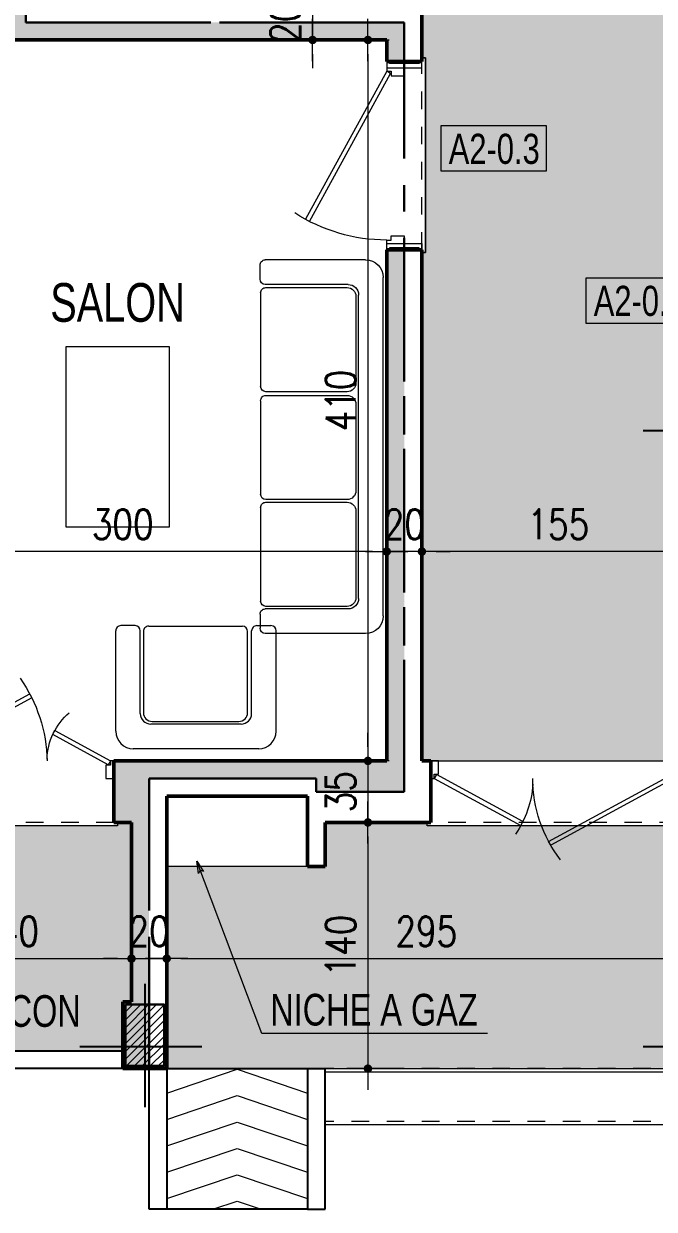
# Model space of a CAD drawing. Header units: millimetres. Extents: x 906 to 2589, y -1235 to -637.
# Drawn here: x 2508.44 to 2512.02, y -1230.81 to -1224.07 of the extents above; entities that cross this region are included whole.
import ezdxf
from ezdxf.enums import TextEntityAlignment as Align

# ---------------------------------------------------------------- set-up
doc = ezdxf.new("R2010")
doc.units = ezdxf.units.MM
doc.linetypes.add('AXES', pattern=[2, 1.25, -0.25, 0.25, -0.25])
doc.linetypes.add('HIDDEN', pattern=[0.375, 0.25, -0.125])
doc.layers.get('DEFPOINTS').update_dxf_attribs({"color": 255, "lineweight": 13})
for name, color, linetype, lineweight in [('A-signe', 7, 'Continuous', 9), ('APPUITS', 7, 'Continuous', 18), ('AXE LIMITE', 1, 'AXES', 30), ('DIM.', 4, 'Continuous', 25), ('ESCALIER', 7, 'Continuous', 20), ('GARD- CORP', 7, 'Continuous', 25), ('HALL + COULOIR -HATCH', 71, 'Continuous', 15), ('interrompu', 7, 'HIDDEN', 15), ('MENUISERIE', 7, 'Continuous', 13), ('MEUBLE', 35, 'Continuous', 15), ('MUR 0.25', 7, 'Continuous', 25), ('MUR 0.5', 7, 'Continuous', 50), ('POTEAUX ARCH', 7, 'Continuous', 30), ('POTEAUX HACHURE', 7, 'Continuous', 15), ('TEXTE', 7, 'Continuous', 20)]:
    doc.layers.add(name, color=color, linetype=linetype, lineweight=lineweight)
for name, color, linetype in [('AXE', 7, 'AXES'), ('TEINTE 2', 3, 'Continuous'), ('TEINTE SC', 254, 'Continuous')]:
    doc.layers.add(name, color=color, linetype=linetype)
doc.layers.add('VITRE2', color=7, linetype='Continuous', true_color=0xd4d4d4)
doc.styles.add('atef', font='romans.shx', dxfattribs={"width": 0.8})
doc.styles.add('STYLE4', font='swisscl.ttf')
doc.dimstyles.new('COTEXT', dxfattribs={"dimscale": 0, "dimtxt": 0.17, "dimasz": 0.08, "dimexe": 0.015, "dimexo": 0.015, "dimgap": 0.07, "dimtad": 1, "dimdec": 0, "dimlfac": 100, "dimzin": 0, "dimdsep": 46, "dimtxsty": 'atef', "dimblk": 'SIG2', "dimcen": 0.15, "dimse1": 1, "dimse2": 1, "dimclrd": 256, "dimclre": 6, "dimclrt": 2, "dimadec": 0, "dimazin": 0, "dimtfac": 0.5, "dimtdec": 0, "dimtix": 1, "dimtmove": 2, "dimatfit": 1, "dimldrblk": 'SIG2', "dimfxl": 0.18, "dimtolj": 1, "dimtzin": 0, "dimlwd": 18, "dimarcsym": 0})

# ---------------------------------------------------------------- blocks, each defined once
blk = doc.blocks.new('PORTE - 1.20')
at = {"layer": 'MENUISERIE'}
for points in [[(0, 0), (0.02, 0), (0.02, 0.025), (0.045, 0.025), (0.045, 0.1), (0, 0.1)], [(1.2, 0), (1.18, 0), (1.18, 0.025), (1.155, 0.025), (1.155, 0.1), (1.2, 0.1)], [(0.7329, -0.3596), (0.0325, 0.0217), (0.02, 0), (0.7215, -0.3818)]]:
    blk.add_lwpolyline(points, dxfattribs=at)
blk.add_lwpolyline([(1.1675, 0.0217), (0.8526, -0.1497, 0.017374), (0.8638, -0.1721), (1.18, 0)], format="xyb", close=True, dxfattribs=at)
for centre, radius, start, end in [((-0.0213, 0.0134), 0.8414, 324.93084, 359.08816), ((1.18, 0), 0.36, 181.4627, 229.57879)]:
    blk.add_arc(centre, radius, start, end, dxfattribs=at)
blk = doc.blocks.new('PORTE 1.40')
at = {"layer": 'MENUISERIE'}
for p, q in [((-1.4, 0), (-1.38, 0)), ((-1.38, 0), (-1.38, -0.025)), ((-1.38, -0.025), (-1.355, -0.025)), ((-1.355, -0.025), (-1.355, -0.1)), ((-1.355, -0.1), (-1.4, -0.1))]:
    blk.add_line(p, q, dxfattribs=at)
blk.add_lwpolyline([(-0.02, 0), (-0.7182, 0.38), (-0.7304, 0.3582), (-0.0325, -0.0217)], close=True, dxfattribs=at)
for points in [[(-0.8769, 0.2454), (-1.3675, -0.0217), (-1.38, 0), (-0.8883, 0.2676)], [(0, 0), (-0.02, 0), (-0.02, -0.025), (-0.045, -0.025), (-0.045, -0.1), (0, -0.1)]]:
    blk.add_lwpolyline(points, dxfattribs=at)
for centre, radius, start, end in [((-0.06, 0), 0.76, 142.54543, 180), ((-1.4024, -0.011), 0.5847, 4.24701, 34.05947)]:
    blk.add_arc(centre, radius, start, end, dxfattribs=at)
blk = doc.blocks.new('PORTE')
at = {"layer": 'MENUISERIE'}
for p, q in [((0.02, 0), (0.8619, 0.4613)), ((0.8736, 0.4392), (0.0325, -0.0217)), ((0.0325, -0.0217), (0.02, 0))]:
    blk.add_line(p, q, dxfattribs=at)
for points in [[(0, 0), (0.02, 0), (0.02, -0.025), (0.045, -0.025), (0.045, -0.1), (0, -0.1)], [(1, 0), (0.98, 0), (0.98, -0.025), (0.955, -0.025), (0.955, -0.1), (1, -0.1)]]:
    blk.add_lwpolyline(points, dxfattribs=at)
blk.add_arc((0.02, 0), 0.96, 360, 32.95665, dxfattribs=at)
blk = doc.blocks.new('PORTE 1.00')
at = {"layer": 'MENUISERIE'}
blk.add_blockref('PORTE', (0, 0), dxfattribs=at)
blk = doc.blocks.new('SIG2')
at = {"layer": 'A-signe'}
for p, q in [((0, 1.5), (0, 0.5)), ((-1.5, 0), (-0.5, 0)), ((-0.5, 0), (0.5, 0)), ((0, 0.5), (0, -0.5)), ((0.5, 0), (1.5, 0)), ((0, -0.5), (0, -1.5))]:
    blk.add_line(p, q, dxfattribs=at)
at = {"layer": 'A-signe', "const_width": 0.3}
blk.add_lwpolyline([(-0.15, 0, 1), (0.15, 0, 1)], format="xyb", close=True, dxfattribs=at)
blk = doc.blocks.new('*D833')
at = {"layer": 'DEFPOINTS', "color": 0, "linetype": 'Continuous', "transparency": 16777216}
for p in [(2508.5513, -1222.764), (2508.5513, -1223.964), (2510.0798, -1223.964)]:
    blk.add_point(p, dxfattribs=at)
at = {"layer": 'DIM.', "linetype": 'Continuous', "lineweight": 18, "transparency": 16777216}
blk.add_line((2510.0798, -1222.844), (2510.0798, -1223.884), dxfattribs=at)
at = {"layer": 'DIM.', "linetype": 'Continuous', "lineweight": 18, "transparency": 16777216, "xscale": 0.08, "yscale": 0.08, "zscale": 0.08}
for p, rotation in [((2510.0798, -1222.764), 90), ((2510.0798, -1223.964), 270)]:
    blk.add_blockref('SIG2', p, dxfattribs=dict(at, rotation=rotation))
at = {"layer": 'DIM.', "color": 2, "linetype": 'Continuous', "transparency": 16777216, "insert": (2509.9248, -1223.364), "char_height": 0.17, "attachment_point": 5, "rotation": 90, "style": 'atef'}
blk.add_mtext('\\A1;120', dxfattribs=at)
blk = doc.blocks.new('*D654')
at = {"layer": 'DEFPOINTS', "color": 0, "linetype": 'Continuous', "transparency": 16777216}
for p in [(2508.4763, -1223.964), (2509.276, -1224.164), (2510.0798, -1224.164)]:
    blk.add_point(p, dxfattribs=at)
at = {"layer": 'DIM.', "linetype": 'Continuous', "lineweight": 18, "transparency": 16777216}
for p, q in [((2510.0798, -1223.884), (2510.0798, -1223.804)), ((2510.0798, -1223.964), (2510.0798, -1224.164)), ((2510.0798, -1224.244), (2510.0798, -1224.324))]:
    blk.add_line(p, q, dxfattribs=at)
at = {"layer": 'DIM.', "linetype": 'Continuous', "lineweight": 18, "transparency": 16777216, "xscale": 0.08, "yscale": 0.08, "zscale": 0.08}
for p, rotation in [((2510.0798, -1223.964), 270), ((2510.0798, -1224.164), 90)]:
    blk.add_blockref('SIG2', p, dxfattribs=dict(at, rotation=rotation))
at = {"layer": 'DIM.', "color": 2, "linetype": 'Continuous', "transparency": 16777216, "insert": (2509.9248, -1224.064), "char_height": 0.17, "attachment_point": 5, "rotation": 90, "style": 'atef'}
blk.add_mtext('\\A1;20', dxfattribs=at)
blk = doc.blocks.new('*D655')
at = {"layer": 'DEFPOINTS', "color": 0, "linetype": 'Continuous', "transparency": 16777216}
for p in [(2509.6653, -1224.164), (2509.8968, -1228.264), (2510.3942, -1228.264)]:
    blk.add_point(p, dxfattribs=at)
at = {"layer": 'DIM.', "linetype": 'Continuous', "lineweight": 18, "transparency": 16777216}
blk.add_line((2510.3942, -1224.244), (2510.3942, -1228.184), dxfattribs=at)
at = {"layer": 'DIM.', "linetype": 'Continuous', "lineweight": 18, "transparency": 16777216, "xscale": 0.08, "yscale": 0.08, "zscale": 0.08}
for p, rotation in [((2510.3942, -1224.164), 90), ((2510.3942, -1228.264), 270)]:
    blk.add_blockref('SIG2', p, dxfattribs=dict(at, rotation=rotation))
at = {"layer": 'DIM.', "color": 2, "linetype": 'Continuous', "transparency": 16777216, "insert": (2510.2392, -1226.214), "char_height": 0.17, "attachment_point": 5, "rotation": 90, "style": 'atef'}
blk.add_mtext('\\A1;410', dxfattribs=at)
blk = doc.blocks.new('*D656')
at = {"layer": 'DEFPOINTS', "color": 0, "linetype": 'Continuous', "transparency": 16777216}
for p in [(2509.8612, -1228.264), (2509.9598, -1228.614), (2510.3942, -1228.614)]:
    blk.add_point(p, dxfattribs=at)
at = {"layer": 'DIM.', "linetype": 'Continuous', "lineweight": 18, "transparency": 16777216}
for p, q in [((2510.3942, -1228.184), (2510.3942, -1228.104)), ((2510.3942, -1228.264), (2510.3942, -1228.614)), ((2510.3942, -1228.694), (2510.3942, -1228.774))]:
    blk.add_line(p, q, dxfattribs=at)
at = {"layer": 'DIM.', "linetype": 'Continuous', "lineweight": 18, "transparency": 16777216, "xscale": 0.08, "yscale": 0.08, "zscale": 0.08}
for p, rotation in [((2510.3942, -1228.264), 270), ((2510.3942, -1228.614), 90)]:
    blk.add_blockref('SIG2', p, dxfattribs=dict(at, rotation=rotation))
at = {"layer": 'DIM.', "color": 2, "linetype": 'Continuous', "transparency": 16777216, "insert": (2510.2392, -1228.439), "char_height": 0.17, "attachment_point": 5, "rotation": 90, "style": 'atef'}
blk.add_mtext('\\A1;35', dxfattribs=at)
blk = doc.blocks.new('*D657')
at = {"layer": 'DEFPOINTS', "color": 0, "linetype": 'Continuous', "transparency": 16777216}
for p in [(2510.701, -1227.0734), (2510.701, -1227.4523), (2512.251, -1227.4523)]:
    blk.add_point(p, dxfattribs=at)
at = {"layer": 'DIM.', "linetype": 'Continuous', "lineweight": 18, "transparency": 16777216}
blk.add_line((2512.171, -1227.0734), (2510.781, -1227.0734), dxfattribs=at)
at = {"layer": 'DIM.', "linetype": 'Continuous', "lineweight": 18, "transparency": 16777216, "xscale": 0.08, "yscale": 0.08, "zscale": 0.08, "rotation": 180}
blk.add_blockref('SIG2', (2510.701, -1227.0734), dxfattribs=at)
at = {"layer": 'DIM.', "linetype": 'Continuous', "lineweight": 18, "transparency": 16777216, "xscale": 0.08, "yscale": 0.08, "zscale": 0.08}
blk.add_blockref('SIG2', (2512.251, -1227.0734), dxfattribs=at)
at = {"layer": 'DIM.', "color": 2, "linetype": 'Continuous', "transparency": 16777216, "insert": (2511.476, -1226.9184), "char_height": 0.17, "attachment_point": 5, "style": 'atef'}
blk.add_mtext('\\A1;155', dxfattribs=at)
blk = doc.blocks.new('*D834')
at = {"layer": 'DEFPOINTS', "color": 0, "linetype": 'Continuous', "transparency": 16777216}
for p in [(2510.501, -1227.0734), (2510.701, -1227.4523), (2510.501, -1228.264)]:
    blk.add_point(p, dxfattribs=at)
at = {"layer": 'DIM.', "linetype": 'Continuous', "lineweight": 18, "transparency": 16777216}
for p, q in [((2510.421, -1227.0734), (2510.341, -1227.0734)), ((2510.701, -1227.0734), (2510.501, -1227.0734)), ((2510.781, -1227.0734), (2510.861, -1227.0734))]:
    blk.add_line(p, q, dxfattribs=at)
at = {"layer": 'DIM.', "linetype": 'Continuous', "lineweight": 18, "transparency": 16777216, "xscale": 0.08, "yscale": 0.08, "zscale": 0.08}
blk.add_blockref('SIG2', (2510.501, -1227.0734), dxfattribs=at)
at = {"layer": 'DIM.', "linetype": 'Continuous', "lineweight": 18, "transparency": 16777216, "xscale": 0.08, "yscale": 0.08, "zscale": 0.08, "rotation": 180}
blk.add_blockref('SIG2', (2510.701, -1227.0734), dxfattribs=at)
at = {"layer": 'DIM.', "color": 2, "linetype": 'Continuous', "transparency": 16777216, "insert": (2510.601, -1226.9184), "char_height": 0.17, "attachment_point": 5, "style": 'atef'}
blk.add_mtext('\\A1;20', dxfattribs=at)
blk = doc.blocks.new('*D835')
at = {"layer": 'DEFPOINTS', "color": 0, "linetype": 'Continuous', "transparency": 16777216}
for p in [(2507.501, -1227.0734), (2507.501, -1227.778), (2510.501, -1228.264)]:
    blk.add_point(p, dxfattribs=at)
at = {"layer": 'DIM.', "linetype": 'Continuous', "lineweight": 18, "transparency": 16777216}
blk.add_line((2510.421, -1227.0734), (2507.581, -1227.0734), dxfattribs=at)
at = {"layer": 'DIM.', "linetype": 'Continuous', "lineweight": 18, "transparency": 16777216, "xscale": 0.08, "yscale": 0.08, "zscale": 0.08, "rotation": 180}
blk.add_blockref('SIG2', (2507.501, -1227.0734), dxfattribs=at)
at = {"layer": 'DIM.', "linetype": 'Continuous', "lineweight": 18, "transparency": 16777216, "xscale": 0.08, "yscale": 0.08, "zscale": 0.08}
blk.add_blockref('SIG2', (2510.501, -1227.0734), dxfattribs=at)
at = {"layer": 'DIM.', "color": 2, "linetype": 'Continuous', "transparency": 16777216, "insert": (2509.001, -1226.9184), "char_height": 0.17, "attachment_point": 5, "style": 'atef'}
blk.add_mtext('\\A1;300', dxfattribs=at)
blk = doc.blocks.new('*D839')
at = {"layer": 'DEFPOINTS', "color": 0, "transparency": 16777216}
for p in [(2509.051, -1228.8712), (2507.651, -1228.904), (2509.051, -1229.3885)]:
    blk.add_point(p, dxfattribs=at)
at = {"layer": 'DIM.', "lineweight": 18, "transparency": 16777216}
blk.add_line((2507.731, -1229.3885), (2508.971, -1229.3885), dxfattribs=at)
at = {"layer": 'DIM.', "lineweight": 18, "transparency": 16777216, "xscale": 0.08, "yscale": 0.08, "zscale": 0.08, "rotation": 180}
blk.add_blockref('SIG2', (2507.651, -1229.3885), dxfattribs=at)
at = {"layer": 'DIM.', "lineweight": 18, "transparency": 16777216, "xscale": 0.08, "yscale": 0.08, "zscale": 0.08}
blk.add_blockref('SIG2', (2509.051, -1229.3885), dxfattribs=at)
at = {"layer": 'DIM.', "color": 2, "transparency": 16777216, "insert": (2508.351, -1229.2335), "char_height": 0.17, "attachment_point": 5, "style": 'atef'}
blk.add_mtext('\\A1;140', dxfattribs=at)
blk = doc.blocks.new('*D658')
at = {"layer": 'DEFPOINTS', "color": 0, "transparency": 16777216}
for p in [(2509.251, -1228.6468), (2509.051, -1228.904), (2509.251, -1229.3885)]:
    blk.add_point(p, dxfattribs=at)
at = {"layer": 'DIM.', "lineweight": 18, "transparency": 16777216}
for p, q in [((2508.971, -1229.3885), (2508.891, -1229.3885)), ((2509.051, -1229.3885), (2509.251, -1229.3885)), ((2509.331, -1229.3885), (2509.411, -1229.3885))]:
    blk.add_line(p, q, dxfattribs=at)
at = {"layer": 'DIM.', "lineweight": 18, "transparency": 16777216, "xscale": 0.08, "yscale": 0.08, "zscale": 0.08}
blk.add_blockref('SIG2', (2509.051, -1229.3885), dxfattribs=at)
at = {"layer": 'DIM.', "lineweight": 18, "transparency": 16777216, "xscale": 0.08, "yscale": 0.08, "zscale": 0.08, "rotation": 180}
blk.add_blockref('SIG2', (2509.251, -1229.3885), dxfattribs=at)
at = {"layer": 'DIM.', "color": 2, "transparency": 16777216, "insert": (2509.151, -1229.2335), "char_height": 0.17, "attachment_point": 5, "style": 'atef'}
blk.add_mtext('\\A1;20', dxfattribs=at)
blk = doc.blocks.new('*D659')
at = {"layer": 'DEFPOINTS', "color": 0, "transparency": 16777216}
for p in [(2509.251, -1228.6468), (2512.201, -1229.314), (2512.201, -1229.3885)]:
    blk.add_point(p, dxfattribs=at)
at = {"layer": 'DIM.', "lineweight": 18, "transparency": 16777216}
blk.add_line((2509.331, -1229.3885), (2512.121, -1229.3885), dxfattribs=at)
at = {"layer": 'DIM.', "lineweight": 18, "transparency": 16777216, "xscale": 0.08, "yscale": 0.08, "zscale": 0.08, "rotation": 180}
blk.add_blockref('SIG2', (2509.251, -1229.3885), dxfattribs=at)
at = {"layer": 'DIM.', "lineweight": 18, "transparency": 16777216, "xscale": 0.08, "yscale": 0.08, "zscale": 0.08}
blk.add_blockref('SIG2', (2512.201, -1229.3885), dxfattribs=at)
at = {"layer": 'DIM.', "color": 2, "transparency": 16777216, "insert": (2510.726, -1229.2335), "char_height": 0.17, "attachment_point": 5, "style": 'atef'}
blk.add_mtext('\\A1;295', dxfattribs=at)
blk = doc.blocks.new('*D662')
at = {"layer": 'DEFPOINTS', "color": 0, "transparency": 16777216}
for p in [(2509.6861, -1228.614), (2509.6861, -1230.014), (2510.3942, -1230.014)]:
    blk.add_point(p, dxfattribs=at)
at = {"layer": 'DIM.', "lineweight": 18, "transparency": 16777216}
blk.add_line((2510.3942, -1228.694), (2510.3942, -1229.934), dxfattribs=at)
at = {"layer": 'DIM.', "lineweight": 18, "transparency": 16777216, "xscale": 0.08, "yscale": 0.08, "zscale": 0.08}
for p, rotation in [((2510.3942, -1228.614), 90), ((2510.3942, -1230.014), 270)]:
    blk.add_blockref('SIG2', p, dxfattribs=dict(at, rotation=rotation))
at = {"layer": 'DIM.', "color": 2, "transparency": 16777216, "insert": (2510.2392, -1229.314), "char_height": 0.17, "attachment_point": 5, "rotation": 90, "style": 'atef'}
blk.add_mtext('\\A1;140', dxfattribs=at)
blk = doc.blocks.new('Sofa3P')
for p, q in [((-0.9625, 0), (0.9625, 0)), ((-1.0625, -0.1), (-1.0625, -0.6699)), ((1.0625, -0.1), (1.0625, -0.6699)), ((-0.9225, -0.2), (-0.9225, -0.6699)), ((-0.8625, -0.14), (0.8625, -0.14)), ((-0.3659, -0.1553), (-0.8582, -0.1553)), ((0.2417, -0.1553), (-0.2505, -0.1553)), ((0.855, -0.1553), (0.3627, -0.1553)), ((0.9225, -0.2), (0.9225, -0.6699)), ((-0.9082, -0.2053), (-0.9082, -0.6667)), ((-0.3159, -0.6667), (-0.3159, -0.2053)), ((-0.3005, -0.2053), (-0.3005, -0.6667)), ((0.2917, -0.6667), (0.2917, -0.2053)), ((0.3127, -0.2053), (0.3127, -0.6667)), ((0.905, -0.6667), (0.905, -0.2053)), ((-0.9525, -0.6999), (-1.0325, -0.6999)), ((-0.3459, -0.6967), (-0.8782, -0.6967)), ((0.2617, -0.6967), (-0.2705, -0.6967)), ((0.875, -0.6967), (0.3427, -0.6967)), ((0.9525, -0.6999), (1.0325, -0.6999))]:
    blk.add_line(p, q)
for centre, radius, start, end in [((-0.9625, -0.1), 0.1, 90, 180), ((0.9625, -0.1), 0.1, 0, 90), ((-0.8625, -0.2), 0.06, 90, 180), ((-0.8582, -0.2053), 0.05, 90, 180), ((-0.3659, -0.2053), 0.05, 0, 90), ((-0.2505, -0.2053), 0.05, 90, 180), ((0.2417, -0.2053), 0.05, 0, 90), ((0.3627, -0.2053), 0.05, 90, 180), ((0.855, -0.2053), 0.05, 0, 90), ((0.8625, -0.2), 0.06, 0, 90), ((-1.0325, -0.6699), 0.03, 180, 270), ((-0.9525, -0.6699), 0.03, 270, 0), ((-0.8782, -0.6667), 0.03, 180, 270), ((-0.3459, -0.6667), 0.03, 270, 0), ((-0.2705, -0.6667), 0.03, 180, 270), ((0.2617, -0.6667), 0.03, 270, 0), ((0.3427, -0.6667), 0.03, 180, 270), ((0.875, -0.6667), 0.03, 270, 0), ((0.9525, -0.6699), 0.03, 180, 270), ((1.0325, -0.6699), 0.03, 270, 0)]:
    blk.add_arc(centre, radius, start, end)
blk = doc.blocks.new('Sofa1P')
for p, q in [((-0.3562, 0), (0.3562, 0)), ((-0.4562, -0.1), (-0.4562, -0.6699)), ((0.4562, -0.1), (0.4562, -0.6699)), ((-0.3162, -0.2), (-0.3162, -0.6699)), ((-0.2563, -0.14), (0.2563, -0.14)), ((0.2487, -0.1553), (-0.2436, -0.1553)), ((0.3162, -0.2), (0.3162, -0.6699)), ((-0.2936, -0.2053), (-0.2936, -0.6667)), ((0.2987, -0.6667), (0.2987, -0.2053)), ((-0.3462, -0.6999), (-0.4262, -0.6999)), ((0.2687, -0.6967), (-0.2636, -0.6967)), ((0.3462, -0.6999), (0.4262, -0.6999))]:
    blk.add_line(p, q)
for centre, radius, start, end in [((-0.3562, -0.1), 0.1, 90, 180), ((0.3562, -0.1), 0.1, 0, 90), ((-0.2563, -0.2), 0.06, 90, 180), ((-0.2436, -0.2053), 0.05, 90, 180), ((0.2487, -0.2053), 0.05, 0, 90), ((0.2563, -0.2), 0.06, 0, 90), ((-0.4262, -0.6699), 0.03, 180, 270), ((-0.3462, -0.6699), 0.03, 270, 0), ((-0.2636, -0.6667), 0.03, 180, 270), ((0.2687, -0.6667), 0.03, 270, 0), ((0.3462, -0.6699), 0.03, 180, 270), ((0.4262, -0.6699), 0.03, 270, 0)]:
    blk.add_arc(centre, radius, start, end)

msp = doc.modelspace()

# ---------------------------------------------------------------- hatches: boundary and pattern name
at = {"layer": 'POTEAUX HACHURE'}
h = msp.add_hatch(dxfattribs=at)
h.set_pattern_fill('ANSI31', color=256, scale=0.01)
h.set_pattern_definition([(45, (1373.592806, -292.112298), (-0.0224506403, 0.0224506403), [])])
h.paths.add_polyline_path([(2509.016, -1229.649), (2509.236, -1229.649), (2509.236, -1229.999), (2509.016, -1229.999)])
at = {"layer": 'TEINTE 2'}
h = msp.add_hatch(color=256, dxfattribs=at)
h.dxf.hatch_style = 1
h.paths.add_polyline_path([(2508.4513, -1220.614), (2505.201, -1220.614), (2505.201, -1220.764), (2505.6811, -1220.764), (2505.6811, -1220.714), (2506.251, -1220.714), (2506.251, -1220.814), (2506.501, -1220.814), (2506.501, -1220.714), (2508.3513, -1220.714), (2508.3513, -1221.364), (2507.851, -1221.364), (2507.851, -1221.614), (2508.3513, -1221.614), (2508.3513, -1224.064), (2507.951, -1224.064), (2507.951, -1224.764), (2507.2615, -1224.764), (2507.2615, -1224.864), (2507.401, -1224.864), (2507.401, -1225.014), (2507.501, -1225.014), (2507.501, -1224.864), (2508.201, -1224.864), (2508.201, -1224.164), (2510.501, -1224.164), (2510.501, -1224.2871), (2510.601, -1224.2871), (2510.601, -1224.064), (2508.4513, -1224.064)])
h = msp.add_hatch(color=256, dxfattribs=at)
h.dxf.hatch_style = 1
h.paths.add_polyline_path([(2510.601, -1225.3571), (2510.501, -1225.3571), (2510.501, -1228.264), (2508.951, -1228.264), (2508.951, -1228.614), (2509.051, -1228.614), (2509.051, -1229.634), (2509.001, -1229.634), (2509.001, -1230.014), (2509.151, -1230.014), (2509.151, -1228.364), (2510.101, -1228.364), (2510.101, -1228.439), (2510.601, -1228.439)])
at = {"layer": 'TEINTE SC'}
h = msp.add_hatch(color=256, dxfattribs=at)
h.dxf.hatch_style = 1
h.paths.add_polyline_path([(2510.6213, -1223.7558), (2510.6013, -1223.7558), (2510.6013, -1223.964), (2510.701, -1223.964), (2510.701, -1224.2658), (2510.721, -1224.2658), (2510.721, -1225.3734), (2510.701, -1225.3734), (2510.701, -1228.264), (2512.251, -1228.264), (2512.251, -1226.544), (2512.201, -1226.544), (2512.201, -1226.264), (2512.251, -1226.264), (2512.2509, -1226.13), (2512.2309, -1226.13), (2512.2309, -1225.0224), (2512.2509, -1225.0224), (2512.251, -1222.964), (2513.1513, -1222.964), (2513.1513, -1222.8337), (2513.1313, -1222.8337), (2513.1313, -1221.7983), (2513.1513, -1221.7983), (2513.1513, -1221.764), (2512.7015, -1221.764), (2512.7015, -1218.7275), (2513.0913, -1218.3376), (2513.0494, -1218.2957), (2513.0353, -1218.3098), (2512.2521, -1217.5267), (2512.2662, -1217.5125), (2512.101, -1217.3472), (2511.9357, -1217.5125), (2511.9498, -1217.5267), (2511.1666, -1218.3098), (2511.1525, -1218.2957), (2511.1107, -1218.3375), (2511.4015, -1218.6282), (2511.4015, -1219.664), (2510.5514, -1219.664), (2510.5513, -1221.364), (2510.6013, -1221.364), (2510.6013, -1221.6478), (2510.6213, -1221.6478), (2510.6213, -1222.5854), (2510.6013, -1222.5854), (2510.6013, -1222.8183), (2510.6213, -1222.8183)])
h = msp.add_hatch(color=256, dxfattribs=at)
h.dxf.hatch_style = 1
h.paths.add_polyline_path([(2512.201, -1230.014), (2512.201, -1229.8406), (2512.201, -1229.764), (2512.201, -1228.614), (2512.171, -1228.614), (2512.171, -1228.634), (2510.731, -1228.634), (2510.731, -1228.614), (2510.151, -1228.614), (2510.151, -1228.864), (2509.251, -1228.864), (2509.251, -1230.014)])
at = {"layer": 'VITRE2'}
h = msp.add_hatch(color=256, dxfattribs=at)
h.dxf.hatch_style = 1
h.paths.add_polyline_path([(2509.051, -1228.614), (2508.971, -1228.614), (2508.971, -1228.634), (2507.731, -1228.634), (2507.731, -1228.614), (2507.651, -1228.614), (2507.651, -1229.914), (2509.001, -1229.914), (2509.001, -1229.634), (2509.051, -1229.634)])

# ---------------------------------------------------------------- linework, layer by layer
at = {"layer": 'APPUITS'}
for points in [[(2510.701, -1225.3734), (2510.721, -1225.3734), (2510.721, -1224.2658), (2510.701, -1224.2658)], [(2508.971, -1228.614), (2508.971, -1228.634), (2507.731, -1228.634), (2507.731, -1228.614)], [(2512.171, -1228.614), (2512.171, -1228.634), (2510.731, -1228.634), (2510.731, -1228.614)]]:
    msp.add_lwpolyline(points, dxfattribs=at)
at = {"layer": 'AXE'}
for p, q in [((2511.958, -1226.3852), (2513.2262, -1226.3852)), ((2509.126, -1229.5309), (2509.126, -1230.2339)), ((2508.7576, -1229.889), (2509.4508, -1229.889)), ((2511.9576, -1229.889), (2512.6508, -1229.889))]:
    msp.add_line(p, q, dxfattribs=at)
at = {"layer": 'AXE LIMITE', "ltscale": 0.6}
for points in [[(2509.151, -1230.014), (2509.151, -1228.364), (2510.101, -1228.364), (2510.101, -1228.439), (2510.601, -1228.439), (2510.601, -1224.064), (2508.4513, -1224.064), (2508.4513, -1220.614), (2501.201, -1220.614)], [(2505.201, -1220.614), (2508.4513, -1220.614), (2508.4513, -1224.064), (2510.601, -1224.064), (2510.601, -1224.2871)], [(2510.601, -1225.3571), (2510.601, -1228.439), (2510.101, -1228.439), (2510.101, -1228.364), (2509.151, -1228.364), (2509.1509, -1230.014)]]:
    msp.add_lwpolyline(points, dxfattribs=at)
at = {"layer": 'ESCALIER'}
for p, q in [((2509.251, -1230.1528), (2509.651, -1230.0178)), ((2509.651, -1230.0178), (2510.051, -1230.1528)), ((2512.201, -1230.034), (2510.151, -1230.034)), ((2509.251, -1230.3028), (2509.651, -1230.1678)), ((2509.651, -1230.1678), (2510.051, -1230.3028)), ((2509.251, -1230.4528), (2509.651, -1230.3178)), ((2509.651, -1230.3178), (2510.051, -1230.4528)), ((2509.251, -1230.6028), (2509.651, -1230.4678)), ((2509.651, -1230.4678), (2510.051, -1230.6028)), ((2509.251, -1230.7528), (2509.651, -1230.6178)), ((2509.651, -1230.6178), (2510.051, -1230.7528)), ((2509.514, -1230.814), (2509.651, -1230.7678)), ((2509.651, -1230.7678), (2509.7879, -1230.814))]:
    msp.add_line(p, q, dxfattribs=at)
msp.add_lwpolyline([(2512.221, -1230.014), (2512.221, -1230.3341), (2510.151, -1230.334)], dxfattribs=at)
at = {"layer": 'GARD- CORP'}
for p, q in [((2509.0018, -1229.914, 0.52), (2507.6518, -1229.914, 0.52)), ((2509.0018, -1230.014, 0.52), (2507.6518, -1230.014, 0.52))]:
    msp.add_line(p, q, dxfattribs=at)
at = {"layer": 'HALL + COULOIR -HATCH', "linetype": 'Continuous'}
msp.add_lwpolyline([(2510.6213, -1223.7558), (2510.6013, -1223.7558), (2510.6013, -1223.964), (2510.701, -1223.964), (2510.701, -1224.2658), (2510.721, -1224.2658), (2510.721, -1225.3734), (2510.701, -1225.3734), (2510.701, -1228.264), (2512.251, -1228.264)], dxfattribs=at)
at = {"layer": 'HALL + COULOIR -HATCH'}
msp.add_lwpolyline([(2512.201, -1230.014), (2512.201, -1229.764), (2512.201, -1229.764), (2512.201, -1228.614), (2512.171, -1228.614), (2512.171, -1228.634), (2510.731, -1228.634), (2510.731, -1228.614), (2510.151, -1228.614), (2510.151, -1228.864), (2509.251, -1228.864), (2509.251, -1230.014)], close=True, dxfattribs=at)
at = {"layer": 'interrompu', "ltscale": 0.2}
for p, q in [((2510.701, -1225.3571), (2510.701, -1224.2871)), ((2508.951, -1228.614), (2507.751, -1228.614)), ((2512.151, -1228.614), (2510.751, -1228.614)), ((2512.201, -1230.014), (2510.151, -1230.014))]:
    msp.add_line(p, q, dxfattribs=at)
msp.add_lwpolyline([(2512.201, -1230.014), (2512.201, -1230.3141), (2510.151, -1230.314)], dxfattribs=at)
at = {"layer": 'MENUISERIE'}
msp.add_line((2510.051, -1228.864), (2509.251, -1228.864), dxfattribs=at)
for points in [[(2510.501, -1224.2871), (2510.501, -1224.3221), (2510.701, -1224.3221), (2510.701, -1224.2871), (2510.686, -1224.2871), (2510.686, -1224.2971), (2510.516, -1224.2971), (2510.516, -1224.2871)], [(2510.501, -1225.3571), (2510.501, -1225.3221), (2510.701, -1225.3221), (2510.701, -1225.3571), (2510.686, -1225.3571), (2510.686, -1225.3471), (2510.516, -1225.3471), (2510.516, -1225.3571)]]:
    msp.add_lwpolyline(points, close=True, dxfattribs=at)
at = {"layer": 'MEUBLE'}
msp.add_lwpolyline([(2508.6801, -1225.9071), (2509.265, -1225.9071), (2509.265, -1226.935), (2508.6801, -1226.935)], close=True, dxfattribs=at)
at = {"layer": 'MUR 0.25'}
for p, q in [((2509.151, -1230.814), (2509.151, -1230.014)), ((2509.251, -1230.014), (2509.251, -1230.814)), ((2510.051, -1230.014), (2510.151, -1230.014)), ((2510.151, -1230.814), (2510.151, -1230.014)), ((2509.251, -1230.814), (2509.151, -1230.814)), ((2510.051, -1230.814), (2510.151, -1230.814))]:
    msp.add_line(p, q, dxfattribs=at)
msp.add_lwpolyline([(2509.251, -1230.014), (2510.051, -1230.014), (2510.051, -1230.814), (2509.251, -1230.814)], dxfattribs=at)
at = {"layer": 'MUR 0.5'}
for p, q in [((2510.701, -1224.2871), (2510.701, -1223.964)), ((2508.201, -1224.164), (2510.501, -1224.164)), ((2510.501, -1224.2871), (2510.501, -1224.164)), ((2510.501, -1224.2871), (2510.701, -1224.2871)), ((2510.501, -1228.264), (2510.501, -1225.3571)), ((2510.501, -1225.3571), (2510.701, -1225.3571)), ((2510.701, -1228.264), (2510.701, -1225.3571)), ((2508.951, -1228.614), (2508.951, -1228.264)), ((2508.951, -1228.264), (2510.501, -1228.264)), ((2510.701, -1228.264), (2510.751, -1228.264)), ((2510.751, -1228.614), (2510.751, -1228.264)), ((2509.251, -1230.014), (2509.251, -1228.464)), ((2509.251, -1228.464), (2510.051, -1228.464)), ((2510.051, -1228.864), (2510.051, -1228.464)), ((2508.951, -1228.614), (2509.051, -1228.614)), ((2509.051, -1229.634), (2509.051, -1228.614)), ((2510.151, -1228.864), (2510.151, -1228.614)), ((2510.151, -1228.614), (2510.751, -1228.614)), ((2510.051, -1228.864), (2510.151, -1228.864)), ((2509.001, -1230.014), (2509.001, -1229.634)), ((2509.051, -1229.634), (2509.001, -1229.634)), ((2509.001, -1230.014), (2509.251, -1230.014))]:
    msp.add_line(p, q, dxfattribs=at)
at = {"layer": 'POTEAUX ARCH'}
msp.add_lwpolyline([(2509.016, -1229.649), (2509.236, -1229.649), (2509.236, -1229.999), (2509.016, -1229.999)], close=True, dxfattribs=at)
at = {"layer": 'TEXTE'}
for points in [[(2510.8101, -1224.6512), (2511.4061, -1224.6512), (2511.4061, -1224.9111), (2510.8101, -1224.9111)], [(2511.6339, -1225.5159), (2512.23, -1225.5159), (2512.23, -1225.7757), (2511.6339, -1225.7757)]]:
    msp.add_lwpolyline(points, close=True, dxfattribs=at)
for points in [[(2511.0732, -1229.8151), (2509.7921, -1229.8151), (2509.4214, -1228.8342)], [(2509.4214, -1228.8342), (2509.4604, -1228.8926), (2509.441, -1228.8863), (2509.4315, -1228.9052), (2509.4214, -1228.8342)]]:
    msp.add_lwpolyline(points, dxfattribs=at)

# ---------------------------------------------------------------- block references
at = {"layer": 'MENUISERIE', "xscale": -1}
for name, p, rotation in [('PORTE 1.00', (2510.501, -1224.3221), 89.99999999948072), ('PORTE - 1.20', (2507.751, -1228.264), 180)]:
    msp.add_blockref(name, p, dxfattribs=dict(at, rotation=rotation))
at = {"layer": 'MENUISERIE', "linetype": 'Continuous', "xscale": -1, "rotation": 179.9847942348775}
msp.add_blockref('PORTE 1.40', (2512.151, -1228.364), dxfattribs=at)
at = {"layer": 'MEUBLE', "xscale": -1, "rotation": 270}
msp.add_blockref('Sofa3P', (2510.4812, -1226.4772), dxfattribs=at)
at = {"layer": 'MEUBLE', "rotation": 180}
msp.add_blockref('Sofa1P', (2509.4173, -1228.1948), dxfattribs=at)

# ---------------------------------------------------------------- texts
at = {"layer": 'TEXTE', "style": 'STYLE4'}
for s, p in [('A2-0.3', (2511.1118, -1224.9201)), ('A2-0.4', (2511.9357, -1225.7847))]:
    msp.add_text(s, height=0.17125, dxfattribs=at).set_placement(p, align=Align.BOTTOM_CENTER)
for s, height, p in [('SALON', 0.22, (2508.5894, -1225.7667)), ('BALCON', 0.18, (2508.0044, -1229.7762)), ('NICHE A GAZ', 0.18, (2509.8392, -1229.7689))]:
    msp.add_text(s, height=height, dxfattribs=at).set_placement(p)

# ---------------------------------------------------------------- dimensions: what is measured, and where the dimension line sits
at = {"layer": 'DIM.', "linetype": 'Continuous'}
for base, p1, p2, picture, middle in [((2510.0798, -1223.964), (2508.5513, -1222.764), (2508.5513, -1223.964), '*D833', (2509.9248, -1223.364)), ((2510.0798, -1224.164), (2508.4763, -1223.964), (2509.276, -1224.164), '*D654', (2509.9248, -1224.064)), ((2510.3942, -1228.264), (2509.6653, -1224.164), (2509.8968, -1228.264), '*D655', (2510.2392, -1226.214)), ((2510.3942, -1228.614), (2509.8612, -1228.264), (2509.9598, -1228.614), '*D656', (2510.2392, -1228.439))]:
    dim = msp.add_linear_dim(base=base, p1=p1, p2=p2, angle=90, dimstyle='COTEXT', override={"dimscale": 1}, dxfattribs=at)
    dim.commit()
    dim.dimension.update_dxf_attribs({"geometry": picture, "text_midpoint": middle})
for base, p1, p2, picture, middle in [((2507.501, -1227.0734), (2510.501, -1228.264), (2507.501, -1227.778), '*D835', (2509.001, -1226.9184)), ((2510.501, -1227.0734), (2510.701, -1227.4523), (2510.501, -1228.264), '*D834', (2510.601, -1226.9184)), ((2510.701, -1227.0734), (2512.251, -1227.4523), (2510.701, -1227.4523), '*D657', (2511.476, -1226.9184))]:
    dim = msp.add_linear_dim(base=base, p1=p1, p2=p2, dimstyle='COTEXT', override={"dimscale": 1}, dxfattribs=at)
    dim.commit()
    dim.dimension.update_dxf_attribs({"geometry": picture, "text_midpoint": middle})
at = {"layer": 'DIM.'}
dim = msp.add_linear_dim(base=(2510.3942, -1230.014), p1=(2509.6861, -1228.614), p2=(2509.6861, -1230.014), angle=90, dimstyle='COTEXT', override={"dimscale": 1}, dxfattribs=at)
dim.commit()
dim.dimension.update_dxf_attribs({"geometry": '*D662', "text_midpoint": (2510.2392, -1229.314)})
for base, p1, p2, picture, middle in [((2509.251, -1229.3885), (2509.051, -1228.904), (2509.251, -1228.6468), '*D658', (2509.151, -1229.2335)), ((2512.201, -1229.3885), (2509.251, -1228.6468), (2512.201, -1229.314), '*D659', (2510.726, -1229.2335)), ((2509.051, -1229.3885), (2507.651, -1228.904), (2509.051, -1228.8712), '*D839', (2508.351, -1229.2335))]:
    dim = msp.add_linear_dim(base=base, p1=p1, p2=p2, dimstyle='COTEXT', override={"dimscale": 1}, dxfattribs=at)
    dim.commit()
    dim.dimension.update_dxf_attribs({"geometry": picture, "text_midpoint": middle})

doc.saveas('drawing.dxf')
